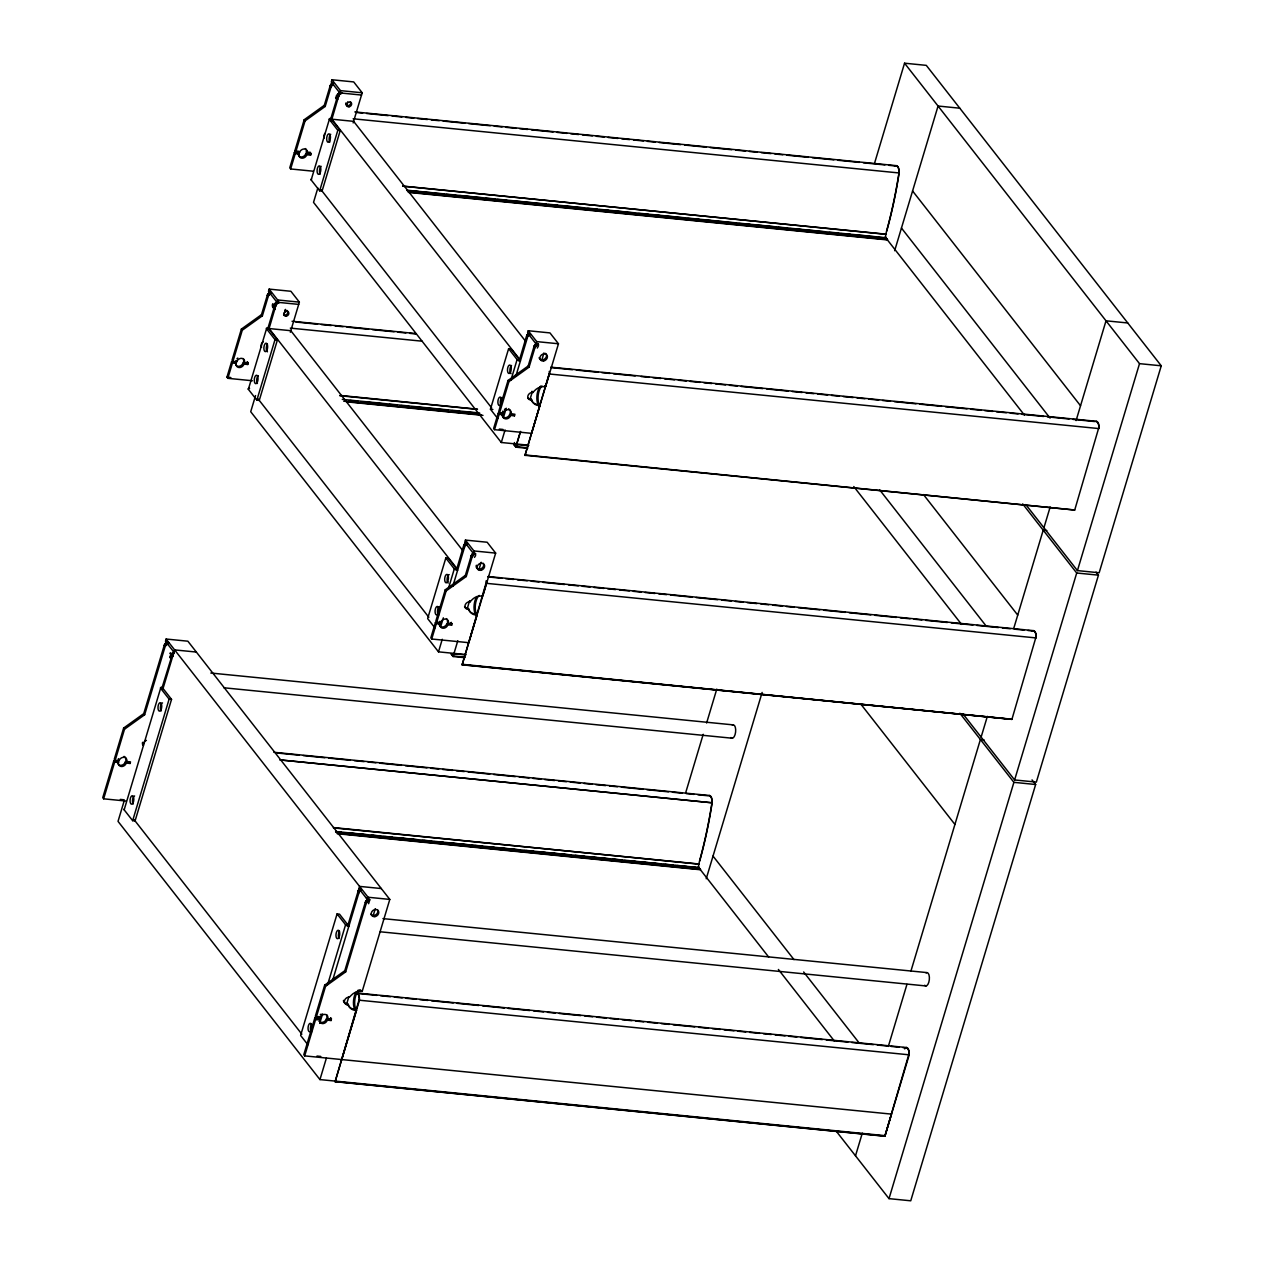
<?xml version="1.0" encoding="UTF-8"?>
<svg xmlns="http://www.w3.org/2000/svg" width="1264" height="1264" viewBox="0 0 1264 1264"><rect width="100%" height="100%" fill="white"/><g stroke="black" fill="none" stroke-linecap="round" stroke-linejoin="round"><path stroke-width="1.5" d="M904.503 1048.788A7.742 3.35 -84.3 0 1 907.9 1048.346A7.742 3.35 -84.3 0 1 909.211 1054.824L884.879 1136.257L335.118 1081.7L359.308 999.018A7.347 3.176 -84.3 0 0 355.911 993.567M1034.821 631.81A7.347 3.176 -84.3 0 1 1036.085 636.693L1011.911 719.374L462.15 664.817L486.324 582.135A7.347 3.176 -84.3 0 0 486.261 580.919M337.172 833.703L700.414 869.758L699.103 867.594A2.686 1.153 -84.3 0 1 698.881 863.991L699.561 860.863A239.354 103.3 -84.3 0 0 711.948 802.782L711.98 801.55A7.347 3.176 -84.3 0 0 711.126 797.347M171.872 654.957L172.773 656.095L172.884 655.226M358.613 893.743L357.838 891.736M275.915 305.303L269.121 328.403M338.72 95.969L331.373 120.917M463.698 545.432L456.904 568.531L269.074 328.545L290.815 330.694L462.845 550.677M526.503 336.082L519.156 361.03M698.644 864.149L333.538 827.588M885.653 234.314L402.742 186.061M408.351 192.381L887.423 239.923L886.111 237.758A2.686 1.153 -84.3 0 1 885.89 234.156L886.57 231.028A239.259 103.269 -84.3 0 0 898.957 172.947L898.988 171.714A7.347 3.176 -84.3 0 0 895.591 166.248M172.773 656.095L173.705 651.876M279.391 302.475L276.863 303.708L275.789 306.172L274.888 305.035M342.196 93.125L339.668 94.358L338.594 96.838L337.709 95.685M357.712 892.605C357.633 888.608 362.657 889.366 359.134 891.973L332.622 980.374M335.118 1081.7L359.45 1000.266A7.742 3.35 -84.3 0 0 355.895 993.172M462.15 664.817L486.482 583.383A7.758 3.35 -84.3 0 0 486.435 580.761M549.24 371.426A7.758 3.35 -84.3 0 1 549.287 374.033L524.955 455.467L549.113 373.97L1099.048 428.591A7.758 3.35 -84.3 0 0 1095.493 421.497M524.813 455.293L1074.716 510.024L1098.89 427.343A7.347 3.176 -84.3 0 0 1096.615 421.734M252.373 380.748L227.836 378.315L226.951 377.162L231.549 361.82L235.404 362.199L236.305 363.337A4.266 3.508 -38 0 0 238.991 367.524A4.266 3.508 -38 0 0 243.968 364.111L247.776 364.49L247.365 361.773L247.776 364.49M270.97 293.122L269.69 292.221L267.431 294.923L261.49 314.673L241.377 329.098L232.023 360.256L232.924 361.393L236.763 361.773A4.266 3.508 -38 0 1 241.74 358.36A4.266 3.508 -38 0 1 244.442 362.547L248.25 362.91M305.414 148.567A4.266 3.508 -38 0 1 306.346 152.043L310.17 152.423L311.055 153.576L310.596 155.14L306.773 154.761A4.266 3.508 -38 0 1 301.796 158.174A4.266 3.508 -38 0 1 299.11 154.003L298.209 152.849L294.354 152.47L289.756 167.828L290.641 168.965L313.298 171.209M311.055 153.576L307.247 153.197A4.266 3.508 -38 0 0 304.545 149.01A4.266 3.508 -38 0 0 299.568 152.438L295.729 152.043L294.828 150.906L304.182 119.748L324.295 105.323L330.236 85.573L332.89 82.634M227.836 378.315L232.45 362.958L231.549 361.82M232.924 361.393L242.261 330.236L262.391 315.795L268.331 296.06L270.575 293.359M290.641 168.965L295.255 153.608L294.354 152.47M295.729 152.043L305.066 120.886L325.196 106.445L331.136 86.71L333.396 84.009L332.495 82.871M124.062 756.409A4.266 3.508 -38 0 1 125.8 760.359L126.7 761.513L130.508 761.892L130.05 763.456L126.226 763.077A4.266 3.508 -38 0 1 121.249 766.49A4.266 3.508 -38 0 1 118.563 762.318L117.663 761.165L113.807 760.786L102.747 797.663L103.648 798.816L126.289 801.06M167.464 641.701L164.273 645.24L143.748 713.639L123.635 728.064L114.281 759.222L115.182 760.359L119.037 760.754A4.266 3.508 -38 0 1 123.998 757.326A4.266 3.508 -38 0 1 126.7 761.513M103.648 798.816L114.708 761.923L113.807 760.786M115.182 760.359L124.52 729.202L144.649 714.76L165.173 646.378L168.76 642.681M290.341 332.258L299.378 302.128L290.894 291.273L269.153 289.108L268.474 291.384L277.622 303.091M310.596 155.14L310.17 152.423M353.146 122.908L362.199 92.778L353.699 81.923L331.958 79.758L331.279 82.034L340.427 93.741M341.754 1059.564L356.511 1010.378A10.681 4.614 -84.3 0 1 355.611 996.095A10.681 4.614 -84.3 0 1 362.199 991.387L389.802 899.415L187.862 641.196L166.137 639.031L165.458 641.306L173.942 652.161M123.951 801.629L118.026 821.363L319.95 1079.582L885.053 1135.657L891.515 1114.121L304.687 1055.882L303.787 1054.745L314.862 1017.868L318.702 1018.247L319.602 1019.384A4.266 3.508 -38 0 0 322.288 1023.571A4.266 3.508 -38 0 0 327.265 1020.143L331.089 1020.522L330.662 1017.82L331.089 1020.522M248.36 389.312L266.514 328.782A2.607 0.964 16.7 0 1 268.047 327.882L277.432 339.874L259.262 400.404L256.861 400.167L248.36 389.312A2.607 0.964 16.7 0 1 249.577 388.38M311.165 179.962L329.335 119.432A2.607 0.964 16.7 0 1 330.852 118.532L340.237 130.54L322.067 191.069L319.666 190.817L311.165 179.962A2.607 0.964 16.7 0 1 311.608 179.077M267.668 329.114L275.426 303.265L278.033 301.401L278.933 302.538M330.473 119.78L338.231 93.931L340.838 92.051M124.156 809.813L160.623 688.28A2.607 0.964 16.7 0 1 162.155 687.363L171.541 699.371L135.074 820.905L132.657 820.668L124.156 809.813A2.607 0.964 16.7 0 1 124.409 808.992M269.153 289.108L277.653 299.979L276.974 302.238L298.699 304.387M331.958 79.758L340.458 90.629L339.779 92.888L361.52 95.053M161.729 688.754L172.947 652.493M162.629 689.891L174.622 649.901L196.362 652.05M255.565 395.569L250.714 411.716L438.497 651.845L465.958 654.562M317.833 188.02L313.519 202.366L501.302 442.495L528.779 445.212M256.861 400.167L275.015 339.637L266.514 328.782M319.666 190.817L337.82 130.287L329.335 119.432M283.784 314.957L285.443 309.396M346.589 105.607L347.695 101.894M132.657 820.668L169.123 699.134L160.623 688.28M337.077 913.919L345.578 924.774A2.607 0.964 16.7 0 0 348.88 926.149L339.495 914.156L337.077 913.919L300.611 1035.453L307.895 1044.759M445.813 558.04L454.297 568.895A2.607 0.964 16.7 0 0 457.615 570.285L448.23 558.277L445.813 558.04L427.643 618.57L434.927 627.876M497.732 418.526L490.448 409.22L508.618 348.69L511.035 348.927L520.42 360.935A2.607 0.964 16.7 0 1 517.102 359.561L508.618 348.69M368.503 898.783L365.312 902.322L344.803 970.705L324.674 985.146L315.321 1016.303L316.221 1017.441L320.076 1017.82A4.266 3.508 -38 0 1 325.038 1014.407A4.266 3.508 -38 0 1 327.739 1018.579L331.547 1018.958M304.687 1055.882L315.747 1019.005L314.862 1017.868M316.221 1017.441L325.559 986.283L345.688 971.858L366.212 903.46L369.799 899.763L368.614 903.697M451.659 625.174L451.232 622.473L451.659 625.174L447.835 624.795A4.266 3.508 -38 0 1 442.858 628.224A4.266 3.508 -38 0 1 440.172 624.037L439.272 622.899L435.416 622.52L430.819 637.862L431.719 639.015L468.786 642.681L477.081 615.031A10.681 4.614 -84.3 0 1 475.375 604.745A10.681 4.614 -84.3 0 1 479.293 595.439M474.474 557.392C478.234 553.158 472.104 551.531 471.172 556.018L465.373 575.357L445.244 589.798L435.89 620.956L436.791 622.093L440.646 622.473A4.266 3.508 -38 0 1 445.607 619.06A4.266 3.508 -38 0 1 448.309 623.231L452.117 623.61M508.476 408.793A4.266 3.508 -38 0 1 510.214 412.743L511.114 413.897L514.922 414.26L514.464 415.84L510.64 415.461A4.266 3.508 -38 0 1 505.663 418.874A4.266 3.508 -38 0 1 502.977 414.687L502.077 413.549L498.237 413.17L493.624 428.512L494.524 429.665L531.591 433.347L539.886 405.681A10.681 4.614 -84.3 0 1 538.18 395.395A10.681 4.614 -84.3 0 1 542.098 386.089M537.279 348.042C541.182 342.718 534.909 342.212 533.977 346.668L528.178 366.007L508.049 380.448L498.695 411.606L499.596 412.743L503.451 413.123A4.266 3.508 -38 0 1 508.412 409.71A4.266 3.508 -38 0 1 511.114 413.897M316.964 1020.127L318.086 1016.398M327.629 984.609L345.578 924.774M431.719 639.015L436.317 623.658L435.416 622.52M436.791 622.093L446.129 590.936L466.258 576.51L472.199 556.76L474.458 554.059M494.524 429.665L499.122 414.308L498.237 413.17M499.596 412.743L508.95 381.586L529.063 367.16L535.004 347.41L538.053 344.282M448.625 587.807L454.297 568.895M510.861 380.353L517.102 359.561M347.568 926.401L359.576 886.396L381.317 888.545M319.713 1023.382L322.557 1013.902M476.907 596.529A10.681 4.614 -84.3 0 0 474.995 613.356L475.833 615.031A10.681 8.785 -38 0 1 468.96 609.453L468.944 609.295A4.266 3.508 -38 0 1 464.994 605.677A4.266 3.508 -38 0 1 470.082 601.759L471.804 599.973A10.681 8.785 -38 0 1 481.537 596.039L482.769 596.039L495.662 553.111L487.161 542.24L465.436 540.091L464.757 542.351L474.079 554.311M539.886 405.681L538.685 405.57A10.681 8.785 -38 0 1 531.765 400.119L531.749 399.945A4.266 3.508 -38 0 1 527.799 396.327A4.266 3.508 -38 0 1 532.887 392.425L534.609 390.623A10.681 8.785 -38 0 1 544.342 386.689L545.59 386.689L558.467 343.761L549.966 332.906L528.241 330.741L527.562 333.017L536.884 344.961M440.567 627.102L443.332 617.843M452.796 586.354L464.994 545.669L467.159 543.931L466.258 542.793M503.372 417.768L506.232 408.225M515.87 376.072L527.799 336.335L530.406 334.454M438.497 651.845L442.258 639.284M501.302 442.495L505.063 429.934M166.137 639.031L368.061 897.25L367.382 899.526L369.799 899.763M465.436 540.091L473.921 550.946L473.242 553.221L475.659 553.458M528.241 330.741L536.726 341.612L536.047 343.871L538.464 344.108M319.95 1079.582L326.412 1058.047M527.657 448.341L515.87 447.172L513.848 444.58L514.448 442.542M346.478 1004.611L348.738 997.106M372.991 916.274L375.234 908.753M467.222 608.695L469.45 601.269M478.93 569.685L481.157 562.259M527.625 447.804L515.838 446.634L520.089 432.525M530.027 399.345L532.255 391.919M541.735 360.335L543.962 352.909M464.852 657.691L453.065 656.522L457.805 640.753M515.87 447.172L520.61 431.403M356.337 991.877A10.681 4.614 -84.3 0 0 354.426 1008.704L355.263 1010.378L354.505 1008.814M355.263 1010.378A10.681 8.785 -38 0 1 348.39 1004.817L348.264 1004.675A4.266 3.508 -38 0 1 344.424 1001.025A4.266 3.508 -38 0 1 349.512 997.106L351.234 995.321A10.681 8.785 -38 0 1 360.967 991.387L359.94 990.36M475.833 615.031L475.074 613.467M537.8 404.006L538.638 405.681L537.879 404.132A10.681 4.614 -84.3 0 1 540.897 385.978M685.688 792.702L703.211 734.305M706.608 723.008L716.783 689.101M874.641 162.914L904.55 63.2L926.291 65.365L1161.253 365.802L1099.159 572.766L1077.434 570.601L1025.799 504.589M706.228 878.749L762.129 692.435M894.659 250.699L938.062 106.034L959.787 108.198M855.507 1155.802L862.301 1133.16M888.323 1046.418L906.952 984.34M910.902 971.179L980.406 739.503L984.024 739.867M981.117 737.117L987.358 716.356M1013.839 628.082L1043.211 530.169L1046.829 530.517M1043.922 527.767L1050.163 507.006M1076.091 420.58L1106.016 320.819L1127.757 322.968M884.879 1136.257L909.069 1053.576A7.347 3.176 -84.3 0 0 905.103 1048.52M1011.911 719.374L462.103 664.279M1032.04 779.904L1035.643 784.502L910.744 1200.8L889.003 1198.635L1013.902 782.337L959.866 713.244M1096.046 572.102L1098.448 575.152L1036.354 782.1L1014.613 779.951L1076.707 573.003L1022.671 503.894M1077.434 570.601L1139.512 363.653L904.55 63.2M173.042 654.799L172.394 653.188M526.661 335.655L529.063 333.443M463.856 545.005L465.816 542.983L466.716 544.12M357.996 891.31L359.134 891.973M531.749 399.945L530.738 398.839A4.266 3.508 -38 0 1 527.941 398.176M468.944 609.295L467.933 608.189A4.266 3.508 -38 0 1 464.536 606.831M343.476 1000.377A4.266 3.508 -38 0 0 347.363 1003.537L348.374 1004.643M340.458 90.629L362.199 92.778M354.852 111.927L896.761 165.695M356.764 112.512L362.657 113.096M366.576 113.491L388.174 115.64M392.109 116.019L401.92 116.999M405.855 117.394L413.707 118.168M417.626 118.563L427.437 119.527M431.372 119.922L439.224 120.696M443.158 121.091L464.757 123.24M468.675 123.619L490.274 125.768M494.208 126.163L502.061 126.937M505.979 127.332L515.807 128.296M519.725 128.691L527.578 129.465M531.512 129.86L553.111 132.009M557.029 132.388L566.857 133.368M570.775 133.763L578.628 134.537M582.562 134.932L592.374 135.896M596.308 136.291L604.16 137.065M608.079 137.46L617.891 138.44M621.825 138.819L629.677 139.609M633.612 139.988L643.423 140.968M647.358 141.363L655.21 142.137M659.129 142.532L680.727 144.665M684.661 145.06L706.26 147.193M710.178 147.588L731.777 149.737M735.711 150.116L745.523 151.095M749.441 151.49L757.31 152.265M761.228 152.66L771.04 153.623M774.974 154.018L782.827 154.793M786.761 155.188L808.344 157.336M812.278 157.716L833.877 159.864M837.795 160.259L859.394 162.392M863.328 162.787L884.926 164.936M888.845 165.315L896.713 166.105M353.13 118.784L899.131 172.963A239.797 103.49 -84.3 0 1 886.712 231.201M337.82 130.287L340.237 130.54M294.828 150.906L298.683 151.285L299.568 152.438M299.141 156.341A4.266 3.508 -38 0 0 305.872 153.608L309.696 153.987M295.255 153.608L299.11 154.003M402.884 186.219L885.89 234.156M407.04 190.216L886.111 237.758M406.929 190.564L418.51 191.512M420.675 191.938L430.297 192.681M434.405 193.297L444.043 194.056M446.192 194.466L455.83 195.225M459.748 195.604L469.56 196.584M471.725 196.994L481.347 197.753M485.455 198.353L495.093 199.112M497.242 199.522L506.88 200.281M510.988 200.897L520.61 201.655M522.759 202.066L532.397 202.825M534.546 203.235L546.143 204.183M548.292 204.594L557.914 205.353M560.078 205.763L571.66 206.711M573.809 207.122L583.447 207.881M587.555 208.497L597.193 209.255M599.341 209.666L608.964 210.424M612.898 210.804L622.71 211.783M624.858 212.194L634.496 212.952M638.604 213.553L648.242 214.311M650.391 214.722L660.013 215.48M662.162 215.891L673.759 216.855M675.908 217.266L685.546 218.024M687.695 218.435L699.292 219.383M701.441 219.794L711.063 220.552M713.212 220.963L724.809 221.911M726.958 222.322L736.596 223.08M738.745 223.491L750.342 224.439M752.491 224.866L762.113 225.608M766.047 226.003L775.859 226.983M778.008 227.394L787.646 228.152M789.795 228.563L801.392 229.511M803.541 229.922L813.163 230.68M815.312 231.091L824.95 231.849M829.058 232.465L838.696 233.208M840.844 233.635L850.467 234.377M854.59 234.993L864.213 235.752M866.361 236.163L875.999 236.921M878.148 237.332L886.001 238.106L885.084 236.921L1024.393 415.066M409.694 191.796L413.628 192.191M419.522 192.776L425.415 193.36M431.293 193.945L437.186 194.53M445.039 195.304L450.932 195.888M456.825 196.473L462.719 197.058M470.571 197.848L476.465 198.432M482.342 199.017L490.195 199.791M496.088 200.376L501.982 200.96M507.875 201.545L515.728 202.319M521.621 202.904L527.515 203.488M533.392 204.073L541.245 204.863M547.138 205.447L553.032 206.032M558.925 206.617L564.818 207.201M572.671 207.975L578.564 208.56M584.442 209.145L590.335 209.729M598.188 210.503L604.081 211.088M609.975 211.673L615.868 212.257M621.746 212.842L629.614 213.632M635.492 214.216L643.344 214.991M649.238 215.575L655.131 216.16M661.025 216.744L668.877 217.519M674.771 218.103L680.648 218.688M686.542 219.272L692.435 219.857M700.288 220.647L706.181 221.232M712.074 221.816L717.968 222.401M725.82 223.175L731.698 223.76M737.591 224.344L743.485 224.929M749.378 225.513L757.231 226.288M763.124 226.872L769.018 227.457M774.895 228.041L782.748 228.831M788.641 229.416L794.535 230.001M802.387 230.775L808.281 231.359M814.174 231.944L820.067 232.529M825.945 233.113L833.798 233.887M839.691 234.472L845.584 235.057M851.478 235.641L859.33 236.431M865.224 237.016L871.101 237.585M876.995 238.169L886.822 239.149M408.446 192.017L887.533 239.56M1139.512 363.653L1161.253 365.802M277.653 299.979L299.378 302.128M536.726 341.612L558.467 343.761M292.047 321.261L415.745 333.538M295.918 322.051L317.517 324.2M321.435 324.595L331.263 325.559M335.181 325.954L343.034 326.728M346.968 327.123L368.567 329.272M372.485 329.651L394.084 331.8M398.018 332.195L405.87 332.969M409.805 333.364L415.682 333.949M290.325 328.119L422.05 341.185M275.015 339.637L277.432 339.874M550.835 367.176L1096.678 421.339M550.788 367.571L572.387 369.72M576.305 370.099L597.904 372.248M601.838 372.643L609.69 373.417M613.609 373.812L635.207 375.945M641.101 376.53L648.953 377.32M652.888 377.699L660.74 378.489M664.659 378.868L674.486 379.848M678.405 380.243L686.257 381.017M690.191 381.412L700.003 382.376M703.937 382.771L711.79 383.545M715.708 383.94L725.536 384.92M729.454 385.299L737.307 386.089M741.241 386.468L762.84 388.617M766.758 388.996L788.357 391.145M792.291 391.54L802.103 392.504M806.037 392.899L813.89 393.673M817.808 394.068L827.636 395.047M831.554 395.427L839.407 396.217M843.341 396.596L853.153 397.575M857.087 397.97L864.939 398.745M868.858 399.14L878.685 400.103M882.604 400.498L890.456 401.273M894.391 401.668L915.989 403.816M919.908 404.196L941.506 406.344M945.44 406.739L967.039 408.872M970.957 409.267L980.785 410.247M984.703 410.626L992.556 411.416M996.49 411.795L1006.302 412.775M1010.236 413.17L1018.089 413.944M1022.007 414.339L1043.606 416.472M1047.54 416.867L1069.139 419.016M1073.057 419.395L1094.656 421.544M235.72 364.996A4.266 3.508 -38 0 0 243.067 362.958L246.891 363.337M232.45 362.958L236.305 363.337M226.951 377.162L230.854 377.557M490.448 409.22L492.865 409.457M339.937 395.411L477.523 409.204M339.842 395.727L477.286 409.362M502.393 416.346A4.266 3.508 -38 0 0 509.755 414.308L513.563 414.687L514.464 415.84M499.122 414.308L502.977 414.687M342.26 399.361L479.704 413.012M350.002 400.498L357.854 401.273M363.748 401.857L371.6 402.647M375.534 403.026L383.387 403.816M389.28 404.401L397.133 405.175M401.051 405.57L408.904 406.344M414.797 406.929L422.65 407.703M426.584 408.098L434.437 408.872M438.355 409.267L448.183 410.247M452.101 410.626L459.954 411.416M463.888 411.795L473.7 412.775M348.864 401.352L354.742 401.936M360.635 402.521L366.528 403.105M374.381 403.88L380.274 404.464M386.168 405.049L392.061 405.633M399.914 406.408L405.791 406.992M411.685 407.577L419.537 408.367M425.431 408.951L431.324 409.536M437.218 410.121L445.07 410.895M450.964 411.479L456.841 412.064M462.735 412.649L468.628 413.233M476.481 414.007L480.415 414.402M343.682 401.178L481.126 414.813M347.505 401.92L482.974 415.366M499.296 429.081L503.056 429.46M528.478 445.592L514.085 444.407L515.838 446.634M513.848 444.58L517.766 444.975M524.908 454.929L1074.716 510.024M1076.707 573.003L1098.448 575.152M473.921 550.946L495.662 553.111M488.03 576.51L1033.873 630.689M487.983 576.921L501.729 578.28M505.647 578.675L513.5 579.449M517.434 579.844L527.246 580.808M531.18 581.203L539.033 581.977M542.951 582.372L564.55 584.521M568.484 584.9L578.296 585.88M582.23 586.275L590.083 587.049M594.001 587.444L603.829 588.408M607.747 588.803L615.6 589.577M619.534 589.972L629.346 590.952M633.28 591.331L641.132 592.121M645.051 592.5L654.878 593.48M658.797 593.875L666.649 594.649M670.584 595.044L692.182 597.177M696.101 597.572L717.699 599.721M721.633 600.1L731.445 601.079M735.379 601.474L743.232 602.249M747.15 602.644L756.962 603.607M760.896 604.002L768.749 604.777M772.683 605.172L782.495 606.151M786.413 606.53L794.282 607.32M798.2 607.7L819.799 609.848M823.733 610.243L845.332 612.376M849.25 612.771L870.849 614.904M874.783 615.299L896.366 617.448M900.3 617.827L910.112 618.807M914.046 619.202L921.898 619.976M925.817 620.371L947.415 622.504M951.35 622.899L972.948 625.048M976.867 625.427L998.465 627.576M1002.399 627.971L1010.252 628.745M1014.186 629.14L1023.998 630.104M1027.916 630.499L1033.81 631.084M486.308 583.32L1036.243 637.941A7.758 3.35 -84.3 0 0 1032.088 631.273M475.864 614.92L477.081 615.031M439.224 624.843A4.266 3.508 -38 0 0 446.95 623.658L450.758 624.037M436.317 623.658L440.172 624.037M453.887 653.772L465.673 654.942M455.214 654.136L451.28 653.741L453.033 655.984L464.804 657.154M462.008 664.643L1011.769 719.2M210.835 673.033L733.12 724.872M223.839 687.774L732.362 738.239M1013.902 782.337L1035.643 784.502M169.123 699.134L171.541 699.371M273.877 752.285L709.752 795.53M277.748 753.075L299.347 755.208M303.265 755.603L324.864 757.752M328.798 758.131L350.397 760.28M354.315 760.675L364.143 761.639M368.061 762.034L375.914 762.808M379.848 763.203L401.446 765.352M405.365 765.731L426.963 767.88M430.898 768.275L438.75 769.049M442.669 769.444L452.496 770.408M456.415 770.803L464.267 771.577M468.201 771.972L489.8 774.121M493.718 774.5L515.317 776.649M519.251 777.044L529.063 778.008M532.997 778.403L540.85 779.177M544.768 779.572L554.596 780.552M558.514 780.931L566.367 781.721M570.301 782.1L580.113 783.08M584.047 783.475L591.9 784.249M595.818 784.644L605.646 785.608M609.564 786.003L617.417 786.777M621.351 787.172L642.949 789.305M646.868 789.7L668.466 791.849M672.401 792.228L682.212 793.207M686.147 793.602L693.999 794.377M697.918 794.772L707.745 795.735M280.181 759.933L712.138 802.798A239.907 103.537 -84.3 0 1 699.703 861.037M280.008 759.917L711.948 802.782M117.979 763.962A4.266 3.508 -38 0 0 125.341 761.923L129.149 762.303L130.05 763.456M114.708 761.923L118.563 762.318M120.301 799.417L124.204 799.796M333.459 827.904L698.881 863.991M335.876 831.538L699.103 867.594M335.576 831.68L341.47 832.265M347.347 832.85L355.2 833.624M359.134 834.019L366.987 834.793M372.88 835.378L380.733 836.152M384.667 836.547L392.519 837.321M398.397 837.906L406.25 838.696M410.184 839.075L418.036 839.865M423.93 840.449L431.782 841.224M437.676 841.808L443.569 842.393M449.447 842.977L457.299 843.752M461.234 844.147L469.086 844.921M474.98 845.505L482.832 846.295M486.751 846.675L494.619 847.465M500.497 848.049L508.349 848.823M512.283 849.218L520.136 849.993M526.029 850.577L533.882 851.351M537.8 851.746L545.653 852.521M549.587 852.916L559.399 853.895M563.333 854.274L571.186 855.064M575.12 855.444L584.932 856.423M588.85 856.818L596.703 857.592M602.596 858.177L610.449 858.951M614.383 859.346L622.236 860.12M628.129 860.705L635.982 861.479M639.9 861.874L647.753 862.648M653.646 863.233L661.499 864.023M665.433 864.402L673.285 865.192M677.204 865.571L687.031 866.551M690.95 866.946L698.992 867.941M335.766 831.902L339.684 832.281M343.618 832.676L353.43 833.655M359.324 834.24L365.217 834.809M371.095 835.393L378.963 836.183M382.881 836.563L390.734 837.353M396.627 837.937L404.48 838.711M408.414 839.106L416.267 839.881M422.144 840.465L429.997 841.239M433.931 841.634L441.784 842.409M447.677 842.993L455.53 843.783M459.448 844.162L467.317 844.952M471.235 845.332L481.047 846.311M484.981 846.706L492.834 847.48M496.768 847.875L506.58 848.839M510.498 849.234L518.366 850.008M524.244 850.593L532.097 851.383M536.031 851.762L543.883 852.552M549.777 853.137L557.629 853.911M561.548 854.306L569.416 855.08M575.294 855.665L583.146 856.439M587.081 856.834L594.933 857.608M598.867 858.003L608.679 858.983M612.598 859.362L620.45 860.152M624.384 860.531L634.196 861.511M638.13 861.906L645.983 862.68M649.901 863.075L657.77 863.849M663.647 864.434L671.5 865.208M675.434 865.603L683.287 866.377M689.18 866.962L697.033 867.752M342.465 833.513L350.318 834.303M356.211 834.888L362.104 835.472M367.982 836.057L373.875 836.642M381.728 837.416L387.621 838M393.515 838.585L399.408 839.17M407.261 839.944L413.154 840.528M419.032 841.113L424.925 841.698M432.778 842.488L438.671 843.072M444.565 843.657L452.417 844.431M458.311 845.016L464.204 845.6M470.082 846.185L477.934 846.959M483.828 847.544L489.721 848.128M495.614 848.713L501.508 849.297M509.36 850.087L515.254 850.672M521.131 851.257L527.025 851.841M534.877 852.615L540.771 853.2M546.664 853.785L552.558 854.369M558.435 854.954L566.304 855.728M572.181 856.313L578.075 856.897M585.927 857.687L591.821 858.272M597.714 858.856L605.567 859.631M611.46 860.215L617.338 860.8M623.231 861.384L629.124 861.969M636.977 862.743L642.87 863.328M648.764 863.912L654.657 864.497M662.51 865.287L668.387 865.872M674.281 866.456L680.174 867.041M686.068 867.625L693.92 868.4M337.283 833.355L700.525 869.395M368.061 897.25L389.802 899.415M366.497 898.372L368.914 898.609M382.945 918.612L926.828 972.585M380.243 931.789L926.07 985.967M360.998 991.276L362.199 991.387M357.08 993.014L906.841 1047.572M357.017 993.409L376.656 995.368M380.59 995.748L390.402 996.727M394.336 997.122L402.189 997.896M406.107 998.291L415.935 999.255M419.853 999.65L427.706 1000.424M431.64 1000.819L453.239 1002.952M457.157 1003.347L478.756 1005.496M482.69 1005.875L504.289 1008.024M508.207 1008.419L529.806 1010.552M533.74 1010.947L543.552 1011.927M547.47 1012.306L555.338 1013.096M559.257 1013.475L580.855 1015.624M584.79 1016.019L592.642 1016.793M596.561 1017.188L606.388 1018.152M610.307 1018.547L618.159 1019.321M622.093 1019.716L631.905 1020.696M635.839 1021.075L643.692 1021.865M647.61 1022.244L657.422 1023.224M661.356 1023.619L669.209 1024.393M673.143 1024.788L694.742 1026.921M698.66 1027.316L708.472 1028.296M712.406 1028.675L720.259 1029.465M724.193 1029.844L734.005 1030.824M737.923 1031.219L745.792 1031.993M749.71 1032.388L759.522 1033.352M763.456 1033.747L771.309 1034.521M775.243 1034.916L785.055 1035.895M788.973 1036.275L796.841 1037.065M800.76 1037.444L822.358 1039.593M826.293 1039.988L847.875 1042.121M851.81 1042.516L873.408 1044.664M877.327 1045.044L887.154 1046.023M891.073 1046.418L898.925 1047.192M902.859 1047.587L906.794 1047.967M359.276 1000.203L909.211 1054.824M355.295 1010.268L356.511 1010.378M319.018 1021.043A4.266 3.508 -38 0 0 326.381 1019.005L330.188 1019.384M315.747 1019.005L319.602 1019.384M316.995 1056.056L320.772 1056.435M334.976 1081.526L884.737 1136.067M531.986 391.271L533.203 392.488M324.295 105.323L325.196 106.445M261.49 314.673L262.391 315.795M143.748 713.639L144.649 714.76M912.576 190.975L1080.53 405.744M901.453 228.057L1050.084 418.115M923.478 494.572L1017.725 615.094M879.728 489.942L986.062 625.917M853.769 486.545L961.588 624.416M962.994 713.939L1014.613 779.951M860.673 703.922L954.92 824.444M536.758 343.334L537.642 344.472M339.953 92.367L340.838 93.504M536.363 343.571L537.263 344.709M331.768 83.424L332.669 84.562M339.131 92.888L340.032 94.042M527.815 334.154L528.7 335.292M535.652 344.108L536.536 345.262M331.452 83.724L332.337 84.878M338.784 93.22L339.668 94.358M527.451 334.486L528.336 335.624M535.32 344.424L536.205 345.562M331.136 84.072L332.037 85.209M535.02 344.756L535.904 345.909M338.468 93.583L339.352 94.721M527.135 334.849L528.036 335.987M330.868 84.419L331.768 85.557M338.231 93.931L339.131 95.069M527.799 336.335L526.898 335.181L527.262 338.088M534.735 345.119L535.636 346.257M330.631 84.799L331.516 85.936M534.498 345.483L535.399 346.636M330.425 85.178L331.31 86.315M534.293 345.878L535.178 347.015M330.236 85.573L331.136 86.71M534.119 346.273L535.004 347.41M330.109 85.968L330.994 87.121M533.977 346.668L534.862 347.805M525.65 341.327L353.62 121.344L331.879 119.195L519.662 359.308M304.182 119.748L305.066 120.886M508.049 380.448L508.95 381.586M306.346 152.043L307.247 153.197M305.872 153.608L306.773 154.761M509.755 414.308L510.64 415.461M503.451 413.123L502.551 411.985A4.266 3.508 -38 0 1 502.977 411.021M320.851 189.505L491.664 407.924M713.022 856.091L793.982 959.613M803.651 971.984L859.236 1043.053M277.59 301.527L278.475 302.681M473.953 552.684L474.837 553.822M277.148 301.717L278.033 302.854M268.963 292.758L269.864 293.912M276.326 302.238L277.227 303.376M464.994 543.504L465.895 544.642M472.831 553.458L473.731 554.596M268.632 293.074L269.532 294.212M275.979 302.57L276.863 303.708M464.646 543.82L465.531 544.974M472.515 553.774L473.4 554.912M268.331 293.406L269.232 294.559M275.663 302.933L276.547 304.071M464.33 544.199L465.215 545.337M472.215 554.106L473.099 555.244M268.063 293.769L268.963 294.907M275.426 303.265L276.31 304.419M464.994 545.669L464.093 544.531L464.457 547.438M471.93 554.469L472.831 555.607M267.826 294.133L268.711 295.286M471.693 554.833L472.578 555.97M267.605 294.528L268.505 295.665M471.488 555.212L472.373 556.365M267.431 294.923L268.331 296.06M471.314 555.607L472.199 556.76M267.289 295.318L268.189 296.455M471.172 556.018L472.057 557.155M768.654 957.022L698.091 866.788L698.802 867.72M778.387 969.456L834.335 1041.015M469.513 600.7L470.398 601.838M241.377 329.098L242.261 330.236M445.244 589.798L446.129 590.936M244.442 362.547L243.541 361.393A4.266 3.508 -38 0 0 243.225 358.597M448.309 623.231L447.409 622.093A4.266 3.508 -38 0 0 446.476 618.617M243.067 362.958L243.968 364.111M446.95 623.658L447.835 624.795M235.878 360.635L236.763 361.773M439.746 621.335L440.646 622.473M836.168 1131.09L889.003 1198.635M258.046 398.839L428.859 617.274M451.043 653.93L453.065 656.522M360.398 889.098L361.299 890.235M166.658 642.144L167.559 643.281M367.698 899.21L368.598 900.363M358.897 888.655L368.235 900.616M165.947 642.681L166.832 643.834M173.31 652.161L174.195 653.298M359.15 889.809L360.035 890.946M366.987 899.763L367.871 900.9M165.616 642.997L166.516 644.15M358.786 890.125L359.687 891.278M366.655 900.079L367.555 901.216M165.315 643.329L166.2 644.482M172.631 652.856L173.531 653.994M358.47 890.488L359.371 891.641M366.355 900.41L367.239 901.548M165.047 643.692L165.932 644.83M366.086 900.758L366.971 901.911M164.794 644.055L165.695 645.209M365.833 901.137L366.734 902.275M164.589 644.45L165.473 645.588M365.628 901.516L366.528 902.67M164.415 644.845L165.3 645.983M365.454 901.911L366.339 903.065M164.273 645.24L165.173 646.378M365.312 902.322L366.212 903.46M360.066 990.249L360.967 991.387M123.635 728.064L124.52 729.202M324.674 985.146L325.559 986.283M327.739 1018.579L326.839 1017.441A4.266 3.508 -38 0 0 326.523 1014.644M125.341 761.923L126.226 763.077M326.381 1019.005L327.265 1020.143M119.037 760.754L118.137 759.601A4.266 3.508 -38 0 1 118.563 758.637M319.176 1016.683L320.076 1017.82M133.826 819.325L301.859 1034.189M528.178 366.007L529.063 367.16M465.373 575.357L466.258 576.51M344.803 970.705L345.688 971.858M530.848 398.808L530.88 398.966A10.681 8.785 -38 0 0 537.753 404.543M347.474 1003.505L347.489 1003.663A10.681 8.785 -38 0 0 354.378 1009.241M894.991 166.279A7.758 3.35 -84.3 0 1 899.131 172.963M337.046 99.651A4.029 3.318 -38 0 1 338.91 93.441M337.82 99.177A4.029 3.318 -38 0 1 335.576 97.865M350.444 101.752A2.686 2.212 -38 0 1 348.501 105.576A2.686 2.212 -38 0 1 345.815 103.032M298.162 154.808A4.266 3.508 -38 0 1 298.209 152.849M324.358 137.934A4.266 3.508 -38 0 1 325.117 133.289M320.219 174.163A4.266 1.849 -84.3 0 1 319.539 170.04A4.266 1.849 -84.3 0 1 321.119 166.311M329.841 142.105A4.266 1.849 -84.3 0 1 329.161 137.997A4.266 1.849 -84.3 0 1 330.726 134.268M545.511 353.351A4.029 3.318 -38 0 1 544.563 359.071A4.029 3.318 -38 0 1 539.096 357.759M535.383 345.435A2.686 2.212 -38 0 1 536.6 343.824M502.029 415.508A4.266 3.508 -38 0 1 502.077 413.549M504.478 409.41A4.266 3.508 -38 0 1 505.458 408.888M544.515 385.773A10.681 4.614 -84.3 0 1 545.59 386.689M501.018 405.349A4.266 1.849 -84.3 0 1 500.339 401.241A4.266 1.849 -84.3 0 1 501.919 397.512M511.067 373.67A4.266 1.849 -84.3 0 1 509.913 369.752A4.266 1.849 -84.3 0 1 511.525 365.47M1032.688 631.226A7.347 3.176 -84.3 0 1 1034.331 631.336M275.015 309.443A4.029 3.318 -38 0 1 277.085 302.507M275.015 308.527A4.029 3.318 -38 0 1 272.424 306.409M272.313 305.509A4.029 3.318 -38 0 1 272.866 303.66M286.738 310.375A2.686 2.212 -38 0 1 287.386 313.756A2.686 2.212 -38 0 1 283.594 314.578M284.842 310.423A2.686 2.212 -38 0 1 285.49 310.249M235.246 363.195A4.266 3.508 -38 0 1 235.404 362.199M236.953 358.786A4.266 3.508 -38 0 1 237.806 358.06M261.553 347.284A4.266 3.508 -38 0 1 263.165 341.912M257.414 383.498A4.266 1.849 -84.3 0 1 256.734 379.39A4.266 1.849 -84.3 0 1 258.298 375.661M267.462 351.819A4.266 1.849 -84.3 0 1 266.293 348.453A4.266 1.849 -84.3 0 1 267.447 344.108M483.29 563.349A4.029 3.318 -38 0 1 477.223 568.547M476.639 567.915A4.029 3.318 -38 0 1 476.338 565.261M472.847 554.169A2.686 2.212 -38 0 1 473.257 553.616M439.114 623.895A4.266 3.508 -38 0 1 439.272 622.899M474.948 613.893A10.681 8.785 -38 0 1 468.991 610.433M438.64 615.062A4.266 1.849 -84.3 0 1 437.486 611.144A4.266 1.849 -84.3 0 1 439.098 606.862M448.262 583.02A4.266 1.849 -84.3 0 1 447.156 578.533A4.266 1.849 -84.3 0 1 449.21 574.614M732.346 725.188A6.731 2.907 -84.3 0 1 735.601 732.061A6.731 2.907 -84.3 0 1 730.94 737.544M708.583 795.688A7.742 3.35 -84.3 0 1 712.138 802.798M709.704 795.941A7.347 3.176 -84.3 0 1 710.7 796.668M171.225 658.923A4.029 3.318 -38 0 1 174.069 652.429M170.324 657.786A4.029 3.318 -38 0 1 169.739 657.138M169.85 653.583A4.029 3.318 -38 0 1 170.466 652.745M117.615 763.124A4.266 3.508 -38 0 1 117.663 761.165M142.927 745.112A4.266 3.508 -38 0 1 142.595 742.316M143.432 745.412A4.266 3.508 -38 0 1 146.403 740.356M133.226 803.999A4.266 1.849 -84.3 0 1 132.625 799.338A4.266 1.849 -84.3 0 1 134.6 795.957M161.144 710.953A4.266 1.849 -84.3 0 1 160.528 706.292A4.266 1.849 -84.3 0 1 162.519 702.91M926.054 972.917A6.731 2.907 -84.3 0 1 929.309 979.774A6.731 2.907 -84.3 0 1 924.648 985.256M377.43 909.653A4.029 3.318 -38 0 1 375.914 914.725A4.029 3.318 -38 0 1 370.779 914.22M366.623 901.722A2.686 2.212 -38 0 1 368.551 899.131M318.544 1019.242A4.266 3.508 -38 0 1 318.702 1018.247M320.266 1014.834A4.266 3.508 -38 0 1 321.103 1014.107M357.522 990.66A10.681 4.614 -84.3 0 1 358.739 990.154M311.608 1031.945A4.266 1.849 -84.3 0 1 310.438 1028.58A4.266 1.849 -84.3 0 1 311.608 1024.219M339.1 938.52A4.266 1.849 -84.3 0 1 339.526 931.173M349.054 106.792A2.686 2.212 -38 0 0 351.345 102.89A2.686 2.212 -38 0 0 346.984 103.569A2.686 2.212 -38 0 0 349.054 106.792M329.714 140.904A4.266 1.849 -84.3 0 0 329.272 133.905A4.266 1.849 -84.3 0 0 326.697 139.403A4.266 1.849 -84.3 0 0 329.714 140.904M320.108 172.947A4.266 1.849 -84.3 0 0 319.666 165.947A4.266 1.849 -84.3 0 0 317.09 171.446A4.266 1.849 -84.3 0 0 320.108 172.947M543.567 360.983A4.029 3.318 -38 0 0 546.98 355.137A4.029 3.318 -38 0 0 540.439 356.148A4.029 3.318 -38 0 0 543.567 360.983M510.514 372.106A4.266 1.849 -84.3 0 0 510.071 365.106A4.266 1.849 -84.3 0 0 507.496 370.605A4.266 1.849 -84.3 0 0 510.514 372.106M500.907 404.148A4.266 1.849 -84.3 0 0 500.465 397.149A4.266 1.849 -84.3 0 0 497.89 402.647A4.266 1.849 -84.3 0 0 500.907 404.148M286.249 316.142A2.686 2.212 -38 0 0 288.54 312.24A2.686 2.212 -38 0 0 284.179 312.919A2.686 2.212 -38 0 0 286.249 316.142M266.909 350.254A4.266 1.849 -84.3 0 0 266.467 343.255A4.266 1.849 -84.3 0 0 263.892 348.753A4.266 1.849 -84.3 0 0 266.909 350.254M257.303 382.297A4.266 1.849 -84.3 0 0 256.861 375.297A4.266 1.849 -84.3 0 0 254.285 380.796A4.266 1.849 -84.3 0 0 257.303 382.297M480.747 570.333A4.029 3.318 -38 0 0 484.175 564.487A4.029 3.318 -38 0 0 477.634 565.498A4.029 3.318 -38 0 0 480.747 570.333M447.709 581.44A4.266 1.849 -84.3 0 0 447.266 574.456A4.266 1.849 -84.3 0 0 444.691 579.939A4.266 1.849 -84.3 0 0 447.709 581.44M438.102 613.498A4.266 1.849 -84.3 0 0 437.66 606.499A4.266 1.849 -84.3 0 0 435.085 611.997A4.266 1.849 -84.3 0 0 438.102 613.498M161.018 709.752A4.266 1.849 -84.3 0 0 160.575 702.752A4.266 1.849 -84.3 0 0 158 708.251A4.266 1.849 -84.3 0 0 161.018 709.752M133.099 802.798A4.266 1.849 -84.3 0 0 132.657 795.799A4.266 1.849 -84.3 0 0 130.081 801.297A4.266 1.849 -84.3 0 0 133.099 802.798M374.902 916.637A4.029 3.318 -38 0 0 378.331 910.791A4.029 3.318 -38 0 0 371.774 911.802A4.029 3.318 -38 0 0 374.902 916.637M338.989 937.319A4.266 1.849 -84.3 0 0 338.547 930.32A4.266 1.849 -84.3 0 0 335.971 935.818A4.266 1.849 -84.3 0 0 338.989 937.319M311.07 1030.381A4.266 1.849 -84.3 0 0 310.628 1023.382A4.266 1.849 -84.3 0 0 308.053 1028.88A4.266 1.849 -84.3 0 0 311.07 1030.381"/></g></svg>
